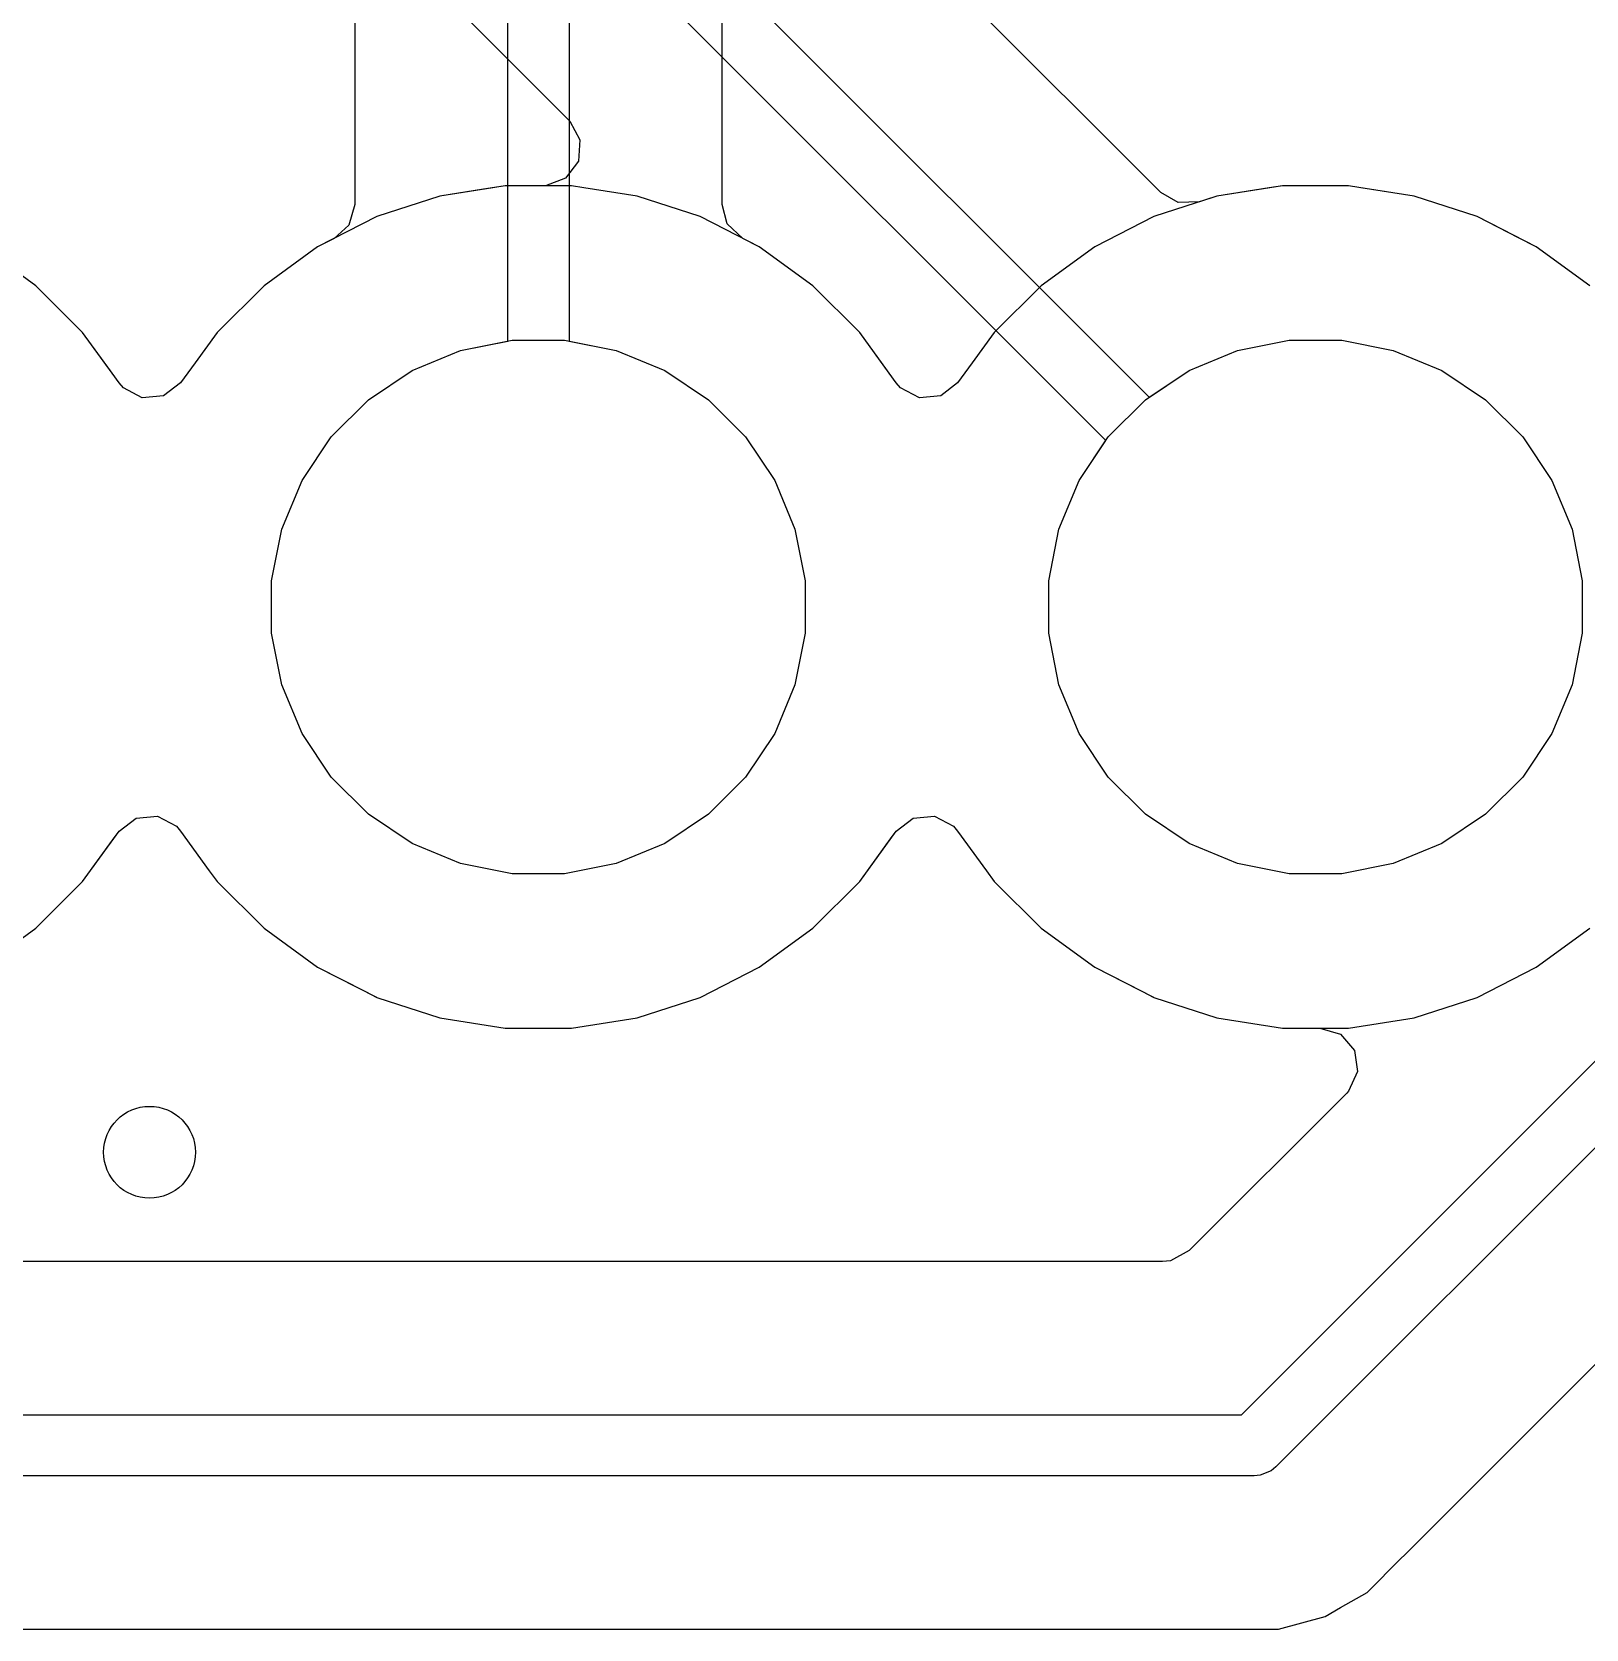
# Model space of a CAD drawing. Header units: inches. Extents: x 6.57 to 9.79, y -8.72 to -3.17.
# Drawn here: x 9.2734 to 9.4734, y -8.0355 to -7.8299 of the extents above; entities that cross this region are included whole.
import ezdxf

# ---------------------------------------------------------------- set-up
doc = ezdxf.new("R2010")
doc.units = ezdxf.units.IN
doc.header["$MEASUREMENT"] = 0
doc.layers.add('In2.Cu', color=33, linetype='CONTINUOUS', true_color=0xce7d2c)

msp = doc.modelspace()

# ---------------------------------------------------------------- linework, layer by layer
at = {"layer": 'In2.Cu', "linetype": 'CONTINUOUS'}
for p, q in [((9.33465, -7.86971), (9.33465, -6.58346)), ((9.34252, -6.58509), (9.34252, -7.86971)), ((9.31494, -6.58697), (9.31494, -7.85216)), ((9.36222, -7.85216), (9.36222, -7.13314)), ((9.41869, -7.85061), (9.10167, -7.53359)), ((9.08526, -7.54504), (9.41717, -7.87695)), ((9.4116, -7.88252), (9.08084, -7.55176)), ((9.07411, -7.5729), (9.34261, -7.8414)), ((9.34261, -7.8414), (9.34393, -7.84381)), ((9.34393, -7.84381), (9.34373, -7.84656)), ((9.34373, -7.84656), (9.34208, -7.84876)), ((9.33272, -7.84998), (9.32589, -7.85107)), ((9.33272, -7.84998), (9.32589, -7.85107)), ((9.33151, -7.85018), (9.32589, -7.85107)), ((9.33432, -7.84973), (9.33151, -7.85018)), ((9.33432, -7.84973), (9.33272, -7.84998)), ((9.33432, -7.84973), (9.33272, -7.84998)), ((9.34285, -7.84973), (9.33432, -7.84973)), ((9.33916, -7.84973), (9.33432, -7.84973)), ((9.34285, -7.84973), (9.33432, -7.84973)), ((9.33951, -7.84972), (9.33916, -7.84973)), ((9.34208, -7.84876), (9.33951, -7.84972)), ((9.34444, -7.84998), (9.34285, -7.84973)), ((9.34444, -7.84998), (9.34285, -7.84973)), ((9.35128, -7.85107), (9.34444, -7.84998)), ((9.35128, -7.85107), (9.34444, -7.84998)), ((9.4209, -7.85187), (9.41869, -7.85061)), ((9.43272, -7.84998), (9.42589, -7.85107)), ((9.43272, -7.84998), (9.42589, -7.85107)), ((9.43272, -7.84998), (9.42589, -7.85107)), ((9.43263, -7.85), (9.42589, -7.85107)), ((9.43432, -7.84973), (9.43263, -7.85)), ((9.43432, -7.84973), (9.43272, -7.84998)), ((9.43432, -7.84973), (9.43272, -7.84998)), ((9.43432, -7.84973), (9.43272, -7.84998)), ((9.44285, -7.84973), (9.43432, -7.84973)), ((9.44285, -7.84973), (9.43432, -7.84973)), ((9.44285, -7.84973), (9.43432, -7.84973)), ((9.44285, -7.84973), (9.43432, -7.84973)), ((9.44444, -7.84998), (9.44285, -7.84973)), ((9.44496, -7.85007), (9.44285, -7.84973)), ((9.44444, -7.84998), (9.44285, -7.84973)), ((9.44444, -7.84998), (9.44285, -7.84973)), ((9.45128, -7.85107), (9.44444, -7.84998)), ((9.45128, -7.85107), (9.44444, -7.84998)), ((9.45128, -7.85107), (9.44444, -7.84998)), ((9.45128, -7.85107), (9.44496, -7.85007)), ((9.31494, -7.85216), (9.31417, -7.8548)), ((9.32589, -7.85107), (9.31778, -7.8537)), ((9.32589, -7.85107), (9.31778, -7.8537)), ((9.32589, -7.85107), (9.31778, -7.8537)), ((9.32589, -7.85107), (9.32589, -7.85107)), ((9.32589, -7.85107), (9.32589, -7.85107)), ((9.32589, -7.85107), (9.32589, -7.85107)), ((9.35939, -7.8537), (9.35128, -7.85107)), ((9.35939, -7.8537), (9.35128, -7.85107)), ((9.36289, -7.85462), (9.36222, -7.85216)), ((9.42589, -7.85107), (9.41778, -7.8537)), ((9.42589, -7.85107), (9.41778, -7.8537)), ((9.42589, -7.85107), (9.41778, -7.8537)), ((9.42365, -7.8518), (9.4209, -7.85187)), ((9.42589, -7.85107), (9.42365, -7.8518)), ((9.42589, -7.85107), (9.42589, -7.85107)), ((9.42589, -7.85107), (9.42589, -7.85107)), ((9.42589, -7.85107), (9.42589, -7.85107)), ((9.45939, -7.8537), (9.45128, -7.85107)), ((9.45939, -7.8537), (9.45128, -7.85107)), ((9.45939, -7.8537), (9.45128, -7.85107)), ((9.45939, -7.8537), (9.45128, -7.85107)), ((9.31778, -7.8537), (9.31017, -7.85758)), ((9.31778, -7.8537), (9.31017, -7.85758)), ((9.31778, -7.8537), (9.31017, -7.85758)), ((9.36264, -7.85536), (9.35939, -7.8537)), ((9.36264, -7.85536), (9.35939, -7.8537)), ((9.36489, -7.85651), (9.36289, -7.85462)), ((9.41778, -7.8537), (9.41017, -7.85758)), ((9.41778, -7.8537), (9.41017, -7.85758)), ((9.41778, -7.8537), (9.41017, -7.85758)), ((9.46264, -7.85536), (9.45939, -7.8537)), ((9.46471, -7.85642), (9.45939, -7.8537)), ((9.46264, -7.85536), (9.45939, -7.8537)), ((9.46489, -7.85651), (9.45939, -7.8537)), ((9.31228, -7.85651), (9.31017, -7.85758)), ((9.31417, -7.8548), (9.31228, -7.85651)), ((9.36699, -7.85758), (9.36264, -7.85536)), ((9.36699, -7.85758), (9.36264, -7.85536)), ((9.36699, -7.85758), (9.36489, -7.85651)), ((9.46699, -7.85758), (9.46264, -7.85536)), ((9.46699, -7.85758), (9.46264, -7.85536)), ((9.46699, -7.85758), (9.46471, -7.85642)), ((9.46699, -7.85758), (9.46489, -7.85651)), ((9.27389, -7.86259), (9.26699, -7.85758)), ((9.27389, -7.86259), (9.26699, -7.85758)), ((9.27389, -7.86259), (9.26699, -7.85758)), ((9.27389, -7.86259), (9.26699, -7.85758)), ((9.31017, -7.85758), (9.30327, -7.86259)), ((9.31017, -7.85758), (9.30327, -7.86259)), ((9.31017, -7.85758), (9.30327, -7.86259)), ((9.31017, -7.85758), (9.30327, -7.86259)), ((9.37389, -7.86259), (9.36699, -7.85758)), ((9.37389, -7.86259), (9.36699, -7.85758)), ((9.37389, -7.86259), (9.36699, -7.85758)), ((9.36699, -7.85758), (9.36699, -7.85758)), ((9.36699, -7.85758), (9.36699, -7.85758)), ((9.41017, -7.85758), (9.40327, -7.86259)), ((9.41017, -7.85758), (9.40327, -7.86259)), ((9.41017, -7.85758), (9.40327, -7.86259)), ((9.47389, -7.86259), (9.46699, -7.85758)), ((9.47389, -7.86259), (9.46699, -7.85758)), ((9.47389, -7.86259), (9.46699, -7.85758)), ((9.47389, -7.86259), (9.46699, -7.85758)), ((9.27993, -7.86862), (9.27389, -7.86259)), ((9.27993, -7.86862), (9.27389, -7.86259)), ((9.27993, -7.86862), (9.27389, -7.86259)), ((9.27993, -7.86862), (9.27389, -7.86259)), ((9.30327, -7.86259), (9.29724, -7.86862)), ((9.30327, -7.86259), (9.29724, -7.86862)), ((9.30327, -7.86259), (9.29724, -7.86862)), ((9.30327, -7.86259), (9.29724, -7.86862)), ((9.37993, -7.86862), (9.37389, -7.86259)), ((9.37993, -7.86862), (9.37389, -7.86259)), ((9.37993, -7.86862), (9.37389, -7.86259)), ((9.40327, -7.86259), (9.39724, -7.86862)), ((9.40327, -7.86259), (9.39724, -7.86862)), ((9.40327, -7.86259), (9.39724, -7.86862)), ((9.28373, -7.87386), (9.27993, -7.86862)), ((9.28373, -7.87386), (9.27993, -7.86862)), ((9.28351, -7.87355), (9.27993, -7.86862)), ((9.28373, -7.87386), (9.27993, -7.86862)), ((9.29724, -7.86862), (9.29442, -7.87251)), ((9.29724, -7.86862), (9.29442, -7.87251)), ((9.29724, -7.86862), (9.29442, -7.87251)), ((9.29724, -7.86862), (9.29442, -7.87251)), ((9.29724, -7.86862), (9.29724, -7.86862)), ((9.29724, -7.86862), (9.29724, -7.86862)), ((9.29724, -7.86862), (9.29724, -7.86862)), ((9.29724, -7.86862), (9.29724, -7.86862)), ((9.29724, -7.86862), (9.29724, -7.86862)), ((9.29724, -7.86862), (9.29724, -7.86862)), ((9.29724, -7.86862), (9.29724, -7.86862)), ((9.29724, -7.86862), (9.29724, -7.86862)), ((9.38373, -7.87386), (9.37993, -7.86862)), ((9.38351, -7.87355), (9.37993, -7.86862)), ((9.38373, -7.87386), (9.37993, -7.86862)), ((9.39724, -7.86862), (9.39442, -7.87251)), ((9.39724, -7.86862), (9.39442, -7.87251)), ((9.39724, -7.86862), (9.39442, -7.87251)), ((9.39724, -7.86862), (9.39724, -7.86862)), ((9.39724, -7.86862), (9.39724, -7.86862)), ((9.39724, -7.86862), (9.39724, -7.86862)), ((9.39724, -7.86862), (9.39724, -7.86862)), ((9.39724, -7.86862), (9.39724, -7.86862)), ((9.39724, -7.86862), (9.39724, -7.86862)), ((9.32232, -7.87351), (9.32857, -7.87092)), ((9.32232, -7.87351), (9.32857, -7.87092)), ((9.32232, -7.87351), (9.32857, -7.87092)), ((9.32232, -7.87351), (9.32857, -7.87092)), ((9.32857, -7.87092), (9.3352, -7.8696)), ((9.32857, -7.87092), (9.3352, -7.8696)), ((9.32857, -7.87092), (9.3352, -7.8696)), ((9.32857, -7.87092), (9.33465, -7.86971)), ((9.3352, -7.8696), (9.34196, -7.8696)), ((9.3352, -7.8696), (9.34196, -7.8696)), ((9.3352, -7.8696), (9.34196, -7.8696)), ((9.34196, -7.8696), (9.3486, -7.87092)), ((9.34196, -7.8696), (9.3486, -7.87092)), ((9.34196, -7.8696), (9.3486, -7.87092)), ((9.34252, -7.86971), (9.3486, -7.87092)), ((9.3486, -7.87092), (9.35485, -7.87351)), ((9.3486, -7.87092), (9.35485, -7.87351)), ((9.3486, -7.87092), (9.35485, -7.87351)), ((9.3486, -7.87092), (9.35485, -7.87351)), ((9.42232, -7.87351), (9.42857, -7.87092)), ((9.42232, -7.87351), (9.42857, -7.87092)), ((9.42232, -7.87351), (9.42857, -7.87092)), ((9.42232, -7.87351), (9.42857, -7.87092)), ((9.42857, -7.87092), (9.4352, -7.8696)), ((9.42857, -7.87092), (9.4352, -7.8696)), ((9.42857, -7.87092), (9.4352, -7.8696)), ((9.42857, -7.87092), (9.4352, -7.8696)), ((9.4352, -7.8696), (9.44196, -7.8696)), ((9.4352, -7.8696), (9.44196, -7.8696)), ((9.4352, -7.8696), (9.44196, -7.8696)), ((9.4352, -7.8696), (9.44196, -7.8696)), ((9.44196, -7.8696), (9.4486, -7.87092)), ((9.44196, -7.8696), (9.4486, -7.87092)), ((9.44196, -7.8696), (9.4486, -7.87092)), ((9.44196, -7.8696), (9.4486, -7.87092)), ((9.4486, -7.87092), (9.45485, -7.87351)), ((9.4486, -7.87092), (9.45485, -7.87351)), ((9.4486, -7.87092), (9.45485, -7.87351)), ((9.4486, -7.87092), (9.45485, -7.87351)), ((9.29442, -7.87251), (9.29253, -7.8751)), ((9.29442, -7.87251), (9.29253, -7.8751)), ((9.29442, -7.87251), (9.29253, -7.8751)), ((9.29442, -7.87251), (9.29253, -7.8751)), ((9.39442, -7.87251), (9.39253, -7.8751)), ((9.39442, -7.87251), (9.39253, -7.8751)), ((9.39442, -7.87251), (9.39253, -7.8751)), ((9.28463, -7.8751), (9.28351, -7.87355)), ((9.28463, -7.8751), (9.28373, -7.87386)), ((9.28463, -7.8751), (9.28373, -7.87386)), ((9.28463, -7.8751), (9.28373, -7.87386)), ((9.28518, -7.87573), (9.28463, -7.8751)), ((9.28518, -7.87573), (9.28463, -7.8751)), ((9.28518, -7.87573), (9.28463, -7.8751)), ((9.28518, -7.87573), (9.28463, -7.8751)), ((9.29253, -7.8751), (9.29035, -7.87678)), ((9.29253, -7.8751), (9.29035, -7.87678)), ((9.29253, -7.8751), (9.29035, -7.87678)), ((9.29253, -7.8751), (9.29035, -7.87678)), ((9.3167, -7.87727), (9.32232, -7.87351)), ((9.3167, -7.87727), (9.32232, -7.87351)), ((9.3167, -7.87727), (9.32232, -7.87351)), ((9.3167, -7.87727), (9.32232, -7.87351)), ((9.35485, -7.87351), (9.36047, -7.87727)), ((9.35485, -7.87351), (9.36047, -7.87727)), ((9.35485, -7.87351), (9.36047, -7.87727)), ((9.35485, -7.87351), (9.36047, -7.87727)), ((9.38463, -7.8751), (9.38351, -7.87355)), ((9.38463, -7.8751), (9.38373, -7.87386)), ((9.38463, -7.8751), (9.38373, -7.87386)), ((9.38518, -7.87573), (9.38463, -7.8751)), ((9.38518, -7.87573), (9.38463, -7.8751)), ((9.38518, -7.87573), (9.38463, -7.8751)), ((9.39253, -7.8751), (9.39035, -7.87678)), ((9.39253, -7.8751), (9.39035, -7.87678)), ((9.39253, -7.8751), (9.39035, -7.87678)), ((9.4167, -7.87727), (9.42232, -7.87351)), ((9.4167, -7.87727), (9.42232, -7.87351)), ((9.4167, -7.87727), (9.42232, -7.87351)), ((9.41717, -7.87695), (9.42232, -7.87351)), ((9.45485, -7.87351), (9.46047, -7.87727)), ((9.45485, -7.87351), (9.46047, -7.87727)), ((9.45485, -7.87351), (9.46047, -7.87727)), ((9.45485, -7.87351), (9.46047, -7.87727)), ((9.28761, -7.87702), (9.28518, -7.87573)), ((9.28761, -7.87702), (9.28518, -7.87573)), ((9.28761, -7.87702), (9.28518, -7.87573)), ((9.28761, -7.87702), (9.28518, -7.87573)), ((9.29035, -7.87678), (9.28761, -7.87702)), ((9.29035, -7.87678), (9.28761, -7.87702)), ((9.29035, -7.87678), (9.28761, -7.87702)), ((9.29035, -7.87678), (9.28761, -7.87702)), ((9.31191, -7.88205), (9.3167, -7.87727)), ((9.31191, -7.88205), (9.3167, -7.87727)), ((9.31191, -7.88205), (9.3167, -7.87727)), ((9.31191, -7.88205), (9.3167, -7.87727)), ((9.36047, -7.87727), (9.36525, -7.88205)), ((9.36047, -7.87727), (9.36525, -7.88205)), ((9.36047, -7.87727), (9.36525, -7.88205)), ((9.36047, -7.87727), (9.36525, -7.88205)), ((9.38761, -7.87702), (9.38518, -7.87573)), ((9.38761, -7.87702), (9.38518, -7.87573)), ((9.38761, -7.87702), (9.38518, -7.87573)), ((9.39035, -7.87678), (9.38761, -7.87702)), ((9.39035, -7.87678), (9.38761, -7.87702)), ((9.39035, -7.87678), (9.38761, -7.87702)), ((9.41191, -7.88205), (9.4167, -7.87727)), ((9.41191, -7.88205), (9.4167, -7.87727)), ((9.41191, -7.88205), (9.4167, -7.87727)), ((9.46047, -7.87727), (9.46525, -7.88205)), ((9.46047, -7.87727), (9.46525, -7.88205)), ((9.46047, -7.87727), (9.46525, -7.88205)), ((9.46047, -7.87727), (9.46525, -7.88205)), ((9.30816, -7.88767), (9.31191, -7.88205)), ((9.30816, -7.88767), (9.31191, -7.88205)), ((9.30816, -7.88767), (9.31191, -7.88205)), ((9.30816, -7.88767), (9.31191, -7.88205)), ((9.36525, -7.88205), (9.36901, -7.88767)), ((9.36525, -7.88205), (9.36901, -7.88767)), ((9.36525, -7.88205), (9.36901, -7.88767)), ((9.36525, -7.88205), (9.36901, -7.88767)), ((9.40816, -7.88767), (9.41191, -7.88205)), ((9.40816, -7.88767), (9.41191, -7.88205)), ((9.40816, -7.88767), (9.41191, -7.88205)), ((9.40816, -7.88767), (9.4116, -7.88252)), ((9.46525, -7.88205), (9.46901, -7.88767)), ((9.46525, -7.88205), (9.46901, -7.88767)), ((9.46525, -7.88205), (9.46901, -7.88767)), ((9.46525, -7.88205), (9.46901, -7.88767)), ((9.30557, -7.89392), (9.30816, -7.88767)), ((9.30557, -7.89392), (9.30816, -7.88767)), ((9.30557, -7.89392), (9.30816, -7.88767)), ((9.30557, -7.89392), (9.30816, -7.88767)), ((9.36901, -7.88767), (9.3716, -7.89392)), ((9.36901, -7.88767), (9.3716, -7.89392)), ((9.36901, -7.88767), (9.3716, -7.89392)), ((9.36901, -7.88767), (9.3716, -7.89392)), ((9.40557, -7.89392), (9.40816, -7.88767)), ((9.40557, -7.89392), (9.40816, -7.88767)), ((9.40557, -7.89392), (9.40816, -7.88767)), ((9.40557, -7.89392), (9.40816, -7.88767)), ((9.46901, -7.88767), (9.4716, -7.89392)), ((9.46901, -7.88767), (9.4716, -7.89392)), ((9.46901, -7.88767), (9.4716, -7.89392)), ((9.46901, -7.88767), (9.4716, -7.89392)), ((9.30425, -7.90056), (9.30557, -7.89392)), ((9.30425, -7.90056), (9.30557, -7.89392)), ((9.30425, -7.90056), (9.30557, -7.89392)), ((9.30425, -7.90056), (9.30557, -7.89392)), ((9.3716, -7.89392), (9.37292, -7.90056)), ((9.3716, -7.89392), (9.37292, -7.90056)), ((9.3716, -7.89392), (9.37292, -7.90056)), ((9.3716, -7.89392), (9.37292, -7.90056)), ((9.40425, -7.90056), (9.40557, -7.89392)), ((9.40425, -7.90056), (9.40557, -7.89392)), ((9.40425, -7.90056), (9.40557, -7.89392)), ((9.40425, -7.90056), (9.40557, -7.89392)), ((9.4716, -7.89392), (9.47292, -7.90056)), ((9.4716, -7.89392), (9.47292, -7.90056)), ((9.4716, -7.89392), (9.47292, -7.90056)), ((9.4716, -7.89392), (9.47292, -7.90056)), ((9.30425, -7.90732), (9.30425, -7.90056)), ((9.30425, -7.90732), (9.30425, -7.90056)), ((9.30425, -7.90732), (9.30425, -7.90056)), ((9.30425, -7.90732), (9.30425, -7.90056)), ((9.37292, -7.90056), (9.37292, -7.90732)), ((9.37292, -7.90056), (9.37292, -7.90732)), ((9.37292, -7.90056), (9.37292, -7.90732)), ((9.37292, -7.90056), (9.37292, -7.90732)), ((9.40425, -7.90732), (9.40425, -7.90056)), ((9.40425, -7.90732), (9.40425, -7.90056)), ((9.40425, -7.90732), (9.40425, -7.90056)), ((9.40425, -7.90732), (9.40425, -7.90056)), ((9.47292, -7.90056), (9.47292, -7.90732)), ((9.47292, -7.90056), (9.47292, -7.90732)), ((9.47292, -7.90056), (9.47292, -7.90732)), ((9.47292, -7.90056), (9.47292, -7.90732)), ((9.30557, -7.91395), (9.30425, -7.90732)), ((9.30557, -7.91395), (9.30425, -7.90732)), ((9.30557, -7.91395), (9.30425, -7.90732)), ((9.30557, -7.91395), (9.30425, -7.90732)), ((9.37292, -7.90732), (9.3716, -7.91395)), ((9.37292, -7.90732), (9.3716, -7.91395)), ((9.37292, -7.90732), (9.3716, -7.91395)), ((9.37292, -7.90732), (9.3716, -7.91395)), ((9.40557, -7.91395), (9.40425, -7.90732)), ((9.40557, -7.91395), (9.40425, -7.90732)), ((9.40557, -7.91395), (9.40425, -7.90732)), ((9.40557, -7.91395), (9.40425, -7.90732)), ((9.47292, -7.90732), (9.4716, -7.91395)), ((9.47292, -7.90732), (9.4716, -7.91395)), ((9.47292, -7.90732), (9.4716, -7.91395)), ((9.47292, -7.90732), (9.4716, -7.91395)), ((9.30816, -7.9202), (9.30557, -7.91395)), ((9.30816, -7.9202), (9.30557, -7.91395)), ((9.30816, -7.9202), (9.30557, -7.91395)), ((9.30816, -7.9202), (9.30557, -7.91395)), ((9.3716, -7.91395), (9.36901, -7.9202)), ((9.3716, -7.91395), (9.36901, -7.9202)), ((9.3716, -7.91395), (9.36901, -7.9202)), ((9.3716, -7.91395), (9.36901, -7.9202)), ((9.40816, -7.9202), (9.40557, -7.91395)), ((9.40816, -7.9202), (9.40557, -7.91395)), ((9.40816, -7.9202), (9.40557, -7.91395)), ((9.40816, -7.9202), (9.40557, -7.91395)), ((9.4716, -7.91395), (9.46901, -7.9202)), ((9.4716, -7.91395), (9.46901, -7.9202)), ((9.4716, -7.91395), (9.46901, -7.9202)), ((9.4716, -7.91395), (9.46901, -7.9202)), ((9.31191, -7.92582), (9.30816, -7.9202)), ((9.31191, -7.92582), (9.30816, -7.9202)), ((9.31191, -7.92582), (9.30816, -7.9202)), ((9.31191, -7.92582), (9.30816, -7.9202)), ((9.36901, -7.9202), (9.36525, -7.92582)), ((9.36901, -7.9202), (9.36525, -7.92582)), ((9.36901, -7.9202), (9.36525, -7.92582)), ((9.36901, -7.9202), (9.36525, -7.92582)), ((9.41191, -7.92582), (9.40816, -7.9202)), ((9.41191, -7.92582), (9.40816, -7.9202)), ((9.41191, -7.92582), (9.40816, -7.9202)), ((9.41191, -7.92582), (9.40816, -7.9202)), ((9.46901, -7.9202), (9.46525, -7.92582)), ((9.46901, -7.9202), (9.46525, -7.92582)), ((9.46901, -7.9202), (9.46525, -7.92582)), ((9.46901, -7.9202), (9.46525, -7.92582)), ((9.3167, -7.93061), (9.31191, -7.92582)), ((9.3167, -7.93061), (9.31191, -7.92582)), ((9.3167, -7.93061), (9.31191, -7.92582)), ((9.3167, -7.93061), (9.31191, -7.92582)), ((9.36525, -7.92582), (9.36047, -7.93061)), ((9.36525, -7.92582), (9.36047, -7.93061)), ((9.36525, -7.92582), (9.36047, -7.93061)), ((9.36525, -7.92582), (9.36047, -7.93061)), ((9.4167, -7.93061), (9.41191, -7.92582)), ((9.4167, -7.93061), (9.41191, -7.92582)), ((9.4167, -7.93061), (9.41191, -7.92582)), ((9.4167, -7.93061), (9.41191, -7.92582)), ((9.42908, -8.00787), (9.5116, -7.92535)), ((9.46525, -7.92582), (9.46047, -7.93061)), ((9.46525, -7.92582), (9.46047, -7.93061)), ((9.46525, -7.92582), (9.46047, -7.93061)), ((9.46525, -7.92582), (9.46047, -7.93061)), ((9.32232, -7.93436), (9.3167, -7.93061)), ((9.32232, -7.93436), (9.3167, -7.93061)), ((9.32232, -7.93436), (9.3167, -7.93061)), ((9.32232, -7.93436), (9.3167, -7.93061)), ((9.36047, -7.93061), (9.35485, -7.93436)), ((9.36047, -7.93061), (9.35485, -7.93436)), ((9.36047, -7.93061), (9.35485, -7.93436)), ((9.36047, -7.93061), (9.35485, -7.93436)), ((9.42232, -7.93436), (9.4167, -7.93061)), ((9.42232, -7.93436), (9.4167, -7.93061)), ((9.42232, -7.93436), (9.4167, -7.93061)), ((9.42232, -7.93436), (9.4167, -7.93061)), ((9.46047, -7.93061), (9.45485, -7.93436)), ((9.46047, -7.93061), (9.45485, -7.93436)), ((9.46047, -7.93061), (9.45485, -7.93436)), ((9.46047, -7.93061), (9.45485, -7.93436)), ((9.27993, -7.93925), (9.28463, -7.93277)), ((9.27993, -7.93925), (9.28463, -7.93277)), ((9.27993, -7.93925), (9.28463, -7.93277)), ((9.28412, -7.93348), (9.28463, -7.93277)), ((9.28463, -7.93277), (9.28681, -7.93109)), ((9.28463, -7.93277), (9.28681, -7.93109)), ((9.28463, -7.93277), (9.28681, -7.93109)), ((9.28463, -7.93277), (9.28681, -7.93109)), ((9.28681, -7.93109), (9.28955, -7.93086)), ((9.28681, -7.93109), (9.28955, -7.93086)), ((9.28681, -7.93109), (9.28955, -7.93086)), ((9.28681, -7.93109), (9.28955, -7.93086)), ((9.28955, -7.93086), (9.29199, -7.93214)), ((9.28955, -7.93086), (9.29199, -7.93214)), ((9.28955, -7.93086), (9.29199, -7.93214)), ((9.28955, -7.93086), (9.29199, -7.93214)), ((9.29199, -7.93214), (9.29253, -7.93277)), ((9.29199, -7.93214), (9.29253, -7.93277)), ((9.29199, -7.93214), (9.29253, -7.93277)), ((9.29199, -7.93214), (9.29253, -7.93277)), ((9.29253, -7.93277), (9.29623, -7.93787)), ((9.29253, -7.93277), (9.29623, -7.93787)), ((9.29253, -7.93277), (9.29623, -7.93787)), ((9.29253, -7.93277), (9.29623, -7.93787)), ((9.37993, -7.93925), (9.38463, -7.93277)), ((9.37993, -7.93925), (9.38463, -7.93277)), ((9.37993, -7.93925), (9.38463, -7.93277)), ((9.38412, -7.93348), (9.38463, -7.93277)), ((9.38463, -7.93277), (9.38681, -7.93109)), ((9.38463, -7.93277), (9.38681, -7.93109)), ((9.38463, -7.93277), (9.38681, -7.93109)), ((9.38463, -7.93277), (9.38681, -7.93109)), ((9.38681, -7.93109), (9.38955, -7.93086)), ((9.38681, -7.93109), (9.38955, -7.93086)), ((9.38681, -7.93109), (9.38955, -7.93086)), ((9.38681, -7.93109), (9.38955, -7.93086)), ((9.38955, -7.93086), (9.39199, -7.93214)), ((9.38955, -7.93086), (9.39199, -7.93214)), ((9.38955, -7.93086), (9.39199, -7.93214)), ((9.38955, -7.93086), (9.39199, -7.93214)), ((9.39199, -7.93214), (9.39253, -7.93277)), ((9.39199, -7.93214), (9.39253, -7.93277)), ((9.39199, -7.93214), (9.39253, -7.93277)), ((9.39199, -7.93214), (9.39253, -7.93277)), ((9.39253, -7.93277), (9.39623, -7.93787)), ((9.39253, -7.93277), (9.39623, -7.93787)), ((9.39253, -7.93277), (9.39623, -7.93787)), ((9.39253, -7.93277), (9.39623, -7.93787)), ((9.51717, -7.93092), (9.43349, -8.01459)), ((9.27993, -7.93925), (9.28412, -7.93348)), ((9.32857, -7.93695), (9.32232, -7.93436)), ((9.32857, -7.93695), (9.32232, -7.93436)), ((9.32857, -7.93695), (9.32232, -7.93436)), ((9.32857, -7.93695), (9.32232, -7.93436)), ((9.35485, -7.93436), (9.3486, -7.93695)), ((9.35485, -7.93436), (9.3486, -7.93695)), ((9.35485, -7.93436), (9.3486, -7.93695)), ((9.35485, -7.93436), (9.3486, -7.93695)), ((9.37993, -7.93925), (9.38412, -7.93348)), ((9.42857, -7.93695), (9.42232, -7.93436)), ((9.42857, -7.93695), (9.42232, -7.93436)), ((9.42857, -7.93695), (9.42232, -7.93436)), ((9.42857, -7.93695), (9.42232, -7.93436)), ((9.45485, -7.93436), (9.4486, -7.93695)), ((9.45485, -7.93436), (9.4486, -7.93695)), ((9.45485, -7.93436), (9.4486, -7.93695)), ((9.45485, -7.93436), (9.4486, -7.93695)), ((9.3352, -7.93827), (9.32857, -7.93695)), ((9.3352, -7.93827), (9.32857, -7.93695)), ((9.3352, -7.93827), (9.32857, -7.93695)), ((9.3352, -7.93827), (9.32857, -7.93695)), ((9.3486, -7.93695), (9.34196, -7.93827)), ((9.3486, -7.93695), (9.34196, -7.93827)), ((9.3486, -7.93695), (9.34196, -7.93827)), ((9.3486, -7.93695), (9.34196, -7.93827)), ((9.4352, -7.93827), (9.42857, -7.93695)), ((9.4352, -7.93827), (9.42857, -7.93695)), ((9.4352, -7.93827), (9.42857, -7.93695)), ((9.4352, -7.93827), (9.42857, -7.93695)), ((9.4486, -7.93695), (9.44196, -7.93827)), ((9.4486, -7.93695), (9.44196, -7.93827)), ((9.4486, -7.93695), (9.44196, -7.93827)), ((9.4486, -7.93695), (9.44196, -7.93827)), ((9.29623, -7.93787), (9.29724, -7.93925)), ((9.29623, -7.93787), (9.29724, -7.93925)), ((9.29623, -7.93787), (9.29724, -7.93925)), ((9.29623, -7.93787), (9.29724, -7.93925)), ((9.34196, -7.93827), (9.3352, -7.93827)), ((9.34196, -7.93827), (9.3352, -7.93827)), ((9.34196, -7.93827), (9.3352, -7.93827)), ((9.34196, -7.93827), (9.3352, -7.93827)), ((9.39623, -7.93787), (9.39724, -7.93925)), ((9.39623, -7.93787), (9.39724, -7.93925)), ((9.39623, -7.93787), (9.39724, -7.93925)), ((9.39623, -7.93787), (9.39724, -7.93925)), ((9.44196, -7.93827), (9.4352, -7.93827)), ((9.44196, -7.93827), (9.4352, -7.93827)), ((9.44196, -7.93827), (9.4352, -7.93827)), ((9.44196, -7.93827), (9.4352, -7.93827)), ((9.27389, -7.94528), (9.27993, -7.93925)), ((9.27389, -7.94528), (9.27993, -7.93925)), ((9.27389, -7.94528), (9.27993, -7.93925)), ((9.27389, -7.94528), (9.27993, -7.93925)), ((9.29724, -7.93925), (9.30327, -7.94528)), ((9.29724, -7.93925), (9.30327, -7.94528)), ((9.29724, -7.93925), (9.30327, -7.94528)), ((9.29724, -7.93925), (9.30327, -7.94528)), ((9.37389, -7.94528), (9.37993, -7.93925)), ((9.37389, -7.94528), (9.37993, -7.93925)), ((9.37389, -7.94528), (9.37993, -7.93925)), ((9.37389, -7.94528), (9.37993, -7.93925)), ((9.39724, -7.93925), (9.40327, -7.94528)), ((9.39724, -7.93925), (9.40327, -7.94528)), ((9.39724, -7.93925), (9.40327, -7.94528)), ((9.39724, -7.93925), (9.40327, -7.94528)), ((9.26699, -7.9503), (9.27389, -7.94528)), ((9.26699, -7.9503), (9.27389, -7.94528)), ((9.26699, -7.9503), (9.27389, -7.94528)), ((9.26699, -7.9503), (9.27389, -7.94528)), ((9.30327, -7.94528), (9.31017, -7.9503)), ((9.30327, -7.94528), (9.31017, -7.9503)), ((9.30327, -7.94528), (9.31017, -7.9503)), ((9.30327, -7.94528), (9.31017, -7.9503)), ((9.36699, -7.9503), (9.37389, -7.94528)), ((9.36699, -7.9503), (9.37389, -7.94528)), ((9.36699, -7.9503), (9.37389, -7.94528)), ((9.36699, -7.9503), (9.37389, -7.94528)), ((9.40327, -7.94528), (9.41017, -7.9503)), ((9.40327, -7.94528), (9.41017, -7.9503)), ((9.40327, -7.94528), (9.41017, -7.9503)), ((9.40327, -7.94528), (9.41017, -7.9503)), ((9.46699, -7.9503), (9.47389, -7.94528)), ((9.46699, -7.9503), (9.47389, -7.94528)), ((9.46699, -7.9503), (9.47389, -7.94528)), ((9.31017, -7.9503), (9.31774, -7.95415)), ((9.31017, -7.9503), (9.31632, -7.95343)), ((9.31017, -7.9503), (9.31774, -7.95415)), ((9.31017, -7.9503), (9.31774, -7.95415)), ((9.35939, -7.95417), (9.36699, -7.9503)), ((9.35939, -7.95417), (9.36699, -7.9503)), ((9.35939, -7.95417), (9.36699, -7.9503)), ((9.35939, -7.95417), (9.36699, -7.9503)), ((9.41017, -7.9503), (9.41774, -7.95415)), ((9.41017, -7.9503), (9.41632, -7.95343)), ((9.41017, -7.9503), (9.41774, -7.95415)), ((9.41017, -7.9503), (9.41774, -7.95415)), ((9.45939, -7.95417), (9.46699, -7.9503)), ((9.45939, -7.95417), (9.46699, -7.9503)), ((9.45939, -7.95417), (9.46699, -7.9503)), ((9.31632, -7.95343), (9.31778, -7.95417)), ((9.41632, -7.95343), (9.41778, -7.95417)), ((9.31774, -7.95415), (9.31778, -7.95417)), ((9.31774, -7.95415), (9.31778, -7.95417)), ((9.31774, -7.95415), (9.31778, -7.95417)), ((9.31778, -7.95417), (9.32589, -7.95681)), ((9.31778, -7.95417), (9.32589, -7.95681)), ((9.31778, -7.95417), (9.32589, -7.95681)), ((9.31778, -7.95417), (9.32589, -7.95681)), ((9.35128, -7.95681), (9.35939, -7.95417)), ((9.35128, -7.95681), (9.35939, -7.95417)), ((9.35128, -7.95681), (9.35939, -7.95417)), ((9.35128, -7.95681), (9.35939, -7.95417)), ((9.35939, -7.95417), (9.35939, -7.95417)), ((9.35939, -7.95417), (9.35939, -7.95417)), ((9.35939, -7.95417), (9.35939, -7.95417)), ((9.35939, -7.95417), (9.35939, -7.95417)), ((9.35939, -7.95417), (9.35939, -7.95417)), ((9.35939, -7.95417), (9.35939, -7.95417)), ((9.35939, -7.95417), (9.35939, -7.95417)), ((9.35939, -7.95417), (9.35939, -7.95417)), ((9.41774, -7.95415), (9.41778, -7.95417)), ((9.41774, -7.95415), (9.41778, -7.95417)), ((9.41774, -7.95415), (9.41778, -7.95417)), ((9.41778, -7.95417), (9.42589, -7.95681)), ((9.41778, -7.95417), (9.42589, -7.95681)), ((9.41778, -7.95417), (9.42589, -7.95681)), ((9.41778, -7.95417), (9.42589, -7.95681)), ((9.45128, -7.95681), (9.45939, -7.95417)), ((9.45128, -7.95681), (9.45939, -7.95417)), ((9.45128, -7.95681), (9.45939, -7.95417)), ((9.45939, -7.95417), (9.45939, -7.95417)), ((9.45939, -7.95417), (9.45939, -7.95417)), ((9.45939, -7.95417), (9.45939, -7.95417)), ((9.45939, -7.95417), (9.45939, -7.95417)), ((9.45939, -7.95417), (9.45939, -7.95417)), ((9.45939, -7.95417), (9.45939, -7.95417)), ((9.32589, -7.95681), (9.32589, -7.95681)), ((9.32589, -7.95681), (9.32589, -7.95681)), ((9.32589, -7.95681), (9.33432, -7.95814)), ((9.32589, -7.95681), (9.32589, -7.95681)), ((9.32589, -7.95681), (9.32589, -7.95681)), ((9.32589, -7.95681), (9.33432, -7.95814)), ((9.32589, -7.95681), (9.32589, -7.95681)), ((9.32589, -7.95681), (9.32589, -7.95681)), ((9.32589, -7.95681), (9.33432, -7.95814)), ((9.32589, -7.95681), (9.32589, -7.95681)), ((9.32589, -7.95681), (9.32589, -7.95681)), ((9.32589, -7.95681), (9.33432, -7.95814)), ((9.34285, -7.95814), (9.35128, -7.95681)), ((9.34285, -7.95814), (9.35128, -7.95681)), ((9.34285, -7.95814), (9.35128, -7.95681)), ((9.34285, -7.95814), (9.35128, -7.95681)), ((9.35128, -7.95681), (9.35128, -7.95681)), ((9.35128, -7.95681), (9.35128, -7.95681)), ((9.35128, -7.95681), (9.35128, -7.95681)), ((9.35128, -7.95681), (9.35128, -7.95681)), ((9.35128, -7.95681), (9.35128, -7.95681)), ((9.35128, -7.95681), (9.35128, -7.95681)), ((9.35128, -7.95681), (9.35128, -7.95681)), ((9.35128, -7.95681), (9.35128, -7.95681)), ((9.42589, -7.95681), (9.42589, -7.95681)), ((9.42589, -7.95681), (9.42589, -7.95681)), ((9.42589, -7.95681), (9.43432, -7.95814)), ((9.42589, -7.95681), (9.42589, -7.95681)), ((9.42589, -7.95681), (9.42589, -7.95681)), ((9.42589, -7.95681), (9.43432, -7.95814)), ((9.42589, -7.95681), (9.42589, -7.95681)), ((9.42589, -7.95681), (9.42589, -7.95681)), ((9.42589, -7.95681), (9.43432, -7.95814)), ((9.42589, -7.95681), (9.42589, -7.95681)), ((9.42589, -7.95681), (9.42589, -7.95681)), ((9.42589, -7.95681), (9.43432, -7.95814)), ((9.44285, -7.95814), (9.45128, -7.95681)), ((9.44285, -7.95814), (9.45128, -7.95681)), ((9.44285, -7.95814), (9.45128, -7.95681)), ((9.45003, -8.02593), (9.51869, -7.95727)), ((9.45128, -7.95681), (9.45128, -7.95681)), ((9.45128, -7.95681), (9.45128, -7.95681)), ((9.45128, -7.95681), (9.45128, -7.95681)), ((9.45128, -7.95681), (9.45128, -7.95681)), ((9.45128, -7.95681), (9.45128, -7.95681)), ((9.45128, -7.95681), (9.45128, -7.95681)), ((9.33432, -7.95814), (9.33432, -7.95814)), ((9.33432, -7.95814), (9.34285, -7.95814)), ((9.33432, -7.95814), (9.33432, -7.95814)), ((9.33432, -7.95814), (9.34285, -7.95814)), ((9.33432, -7.95814), (9.33432, -7.95814)), ((9.33432, -7.95814), (9.34285, -7.95814)), ((9.33432, -7.95814), (9.33432, -7.95814)), ((9.33432, -7.95814), (9.34285, -7.95814)), ((9.34285, -7.95814), (9.34285, -7.95814)), ((9.34285, -7.95814), (9.34285, -7.95814)), ((9.34285, -7.95814), (9.34285, -7.95814)), ((9.34285, -7.95814), (9.34285, -7.95814)), ((9.43432, -7.95814), (9.43432, -7.95814)), ((9.43432, -7.95814), (9.44285, -7.95814)), ((9.43432, -7.95814), (9.43432, -7.95814)), ((9.43432, -7.95814), (9.44285, -7.95814)), ((9.43432, -7.95814), (9.43432, -7.95814)), ((9.43432, -7.95814), (9.44285, -7.95814)), ((9.43432, -7.95814), (9.43432, -7.95814)), ((9.43432, -7.95814), (9.43916, -7.95814)), ((9.43916, -7.95814), (9.4418, -7.95892)), ((9.4418, -7.95892), (9.4436, -7.961)), ((9.44285, -7.95814), (9.44285, -7.95814)), ((9.44285, -7.95814), (9.44285, -7.95814)), ((9.44285, -7.95814), (9.44285, -7.95814)), ((9.4436, -7.961), (9.44399, -7.96372)), ((9.44399, -7.96372), (9.44285, -7.96622)), ((9.44261, -7.96648), (9.42235, -7.98674)), ((9.44285, -7.96622), (9.44261, -7.96648)), ((9.41889, -7.98817), (9.19513, -7.98817)), ((9.41993, -7.98806), (9.41889, -7.98817)), ((9.42235, -7.98674), (9.41993, -7.98806)), ((8.7906, -8.00787), (9.42908, -8.00787)), ((9.4329, -8.01508), (9.43148, -8.01567)), ((9.43349, -8.01459), (9.4329, -8.01508)), ((9.43071, -8.01575), (8.7906, -8.01575)), ((9.43148, -8.01567), (9.43071, -8.01575)), ((9.44523, -8.03073), (9.44963, -8.02633)), ((9.44963, -8.02633), (9.45003, -8.02593)), ((9.44963, -8.02633), (9.44963, -8.02633)), ((9.45003, -8.02593), (9.45003, -8.02593)), ((9.44181, -8.0327), (9.44523, -8.03073)), ((9.43983, -8.03384), (9.44181, -8.0327)), ((8.80235, -8.03545), (9.4273, -8.03545)), ((9.4273, -8.03545), (9.4273, -8.03545)), ((9.4273, -8.03545), (9.4276, -8.03545)), ((9.4276, -8.03545), (9.43382, -8.03545)), ((9.43382, -8.03545), (9.43983, -8.03384)), ((9.43382, -8.03545), (9.43382, -8.03545))]:
    msp.add_line(p, q, dxfattribs=at)
at = {"layer": 'In2.Cu'}
msp.add_circle((9.28854, -7.9741), 0.00591, dxfattribs=at)
msp.add_circle((9.28854, -7.9741), 0.00591, dxfattribs=at)
msp.add_circle((9.28854, -7.9741), 0.00591, dxfattribs=at)
msp.add_circle((9.28854, -7.9741), 0.00591, dxfattribs=at)

doc.saveas('drawing.dxf')
